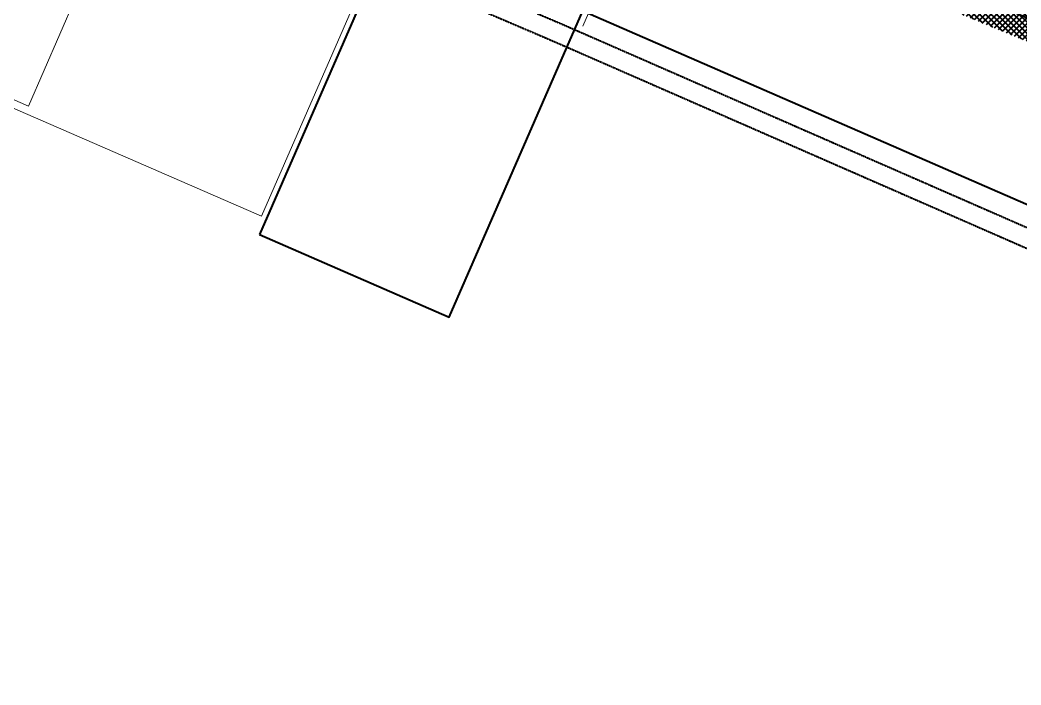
# Model space of a CAD drawing. Header units: millimetres. Extents: x -99530 to 1067232, y -97212 to 137997.
# Drawn here: x 1012410 to 1024972, y -32748 to -24396 of the extents above; entities that cross this region are included whole.
import ezdxf
from ezdxf.enums import TextEntityAlignment as Align

# ---------------------------------------------------------------- set-up
doc = ezdxf.new("R2010")
doc.units = ezdxf.units.MM
doc.header["$MEASUREMENT"] = 0
doc.linetypes.add('2-0_5', pattern=[500, 250, -250])
doc.linetypes.add('HIDDEN2', pattern=[0.375, 0.25, -0.125])
for name, color, linetype in [('A-20-M_Floor_Slab', 7, 'Continuous'), ('New_A-05-M_Gross_Int_Engineering', 7, 'Continuous'), ('New_A-20-M_Hard_Landscape', 7, 'Continuous')]:
    doc.layers.add(name, color=color, linetype=linetype)
for name, color, linetype, lineweight in [('A-20-M_Floor_Slab_Pen_No__89', 8, 'Continuous', 20), ('A-20-M_Hard_Landscape-Phase 1_Pen_No__7', 7, 'Continuous', 35), ('New_A-20-M_Hard_Landscape-Phase 1_Pen_No__155', 5, 'Continuous', 35), ('New_ArchiCAD Zone Stamps_Pen_No__6', 7, 'Continuous', 35)]:
    doc.layers.add(name, color=color, linetype=linetype, lineweight=lineweight)
for name, color, linetype, lineweight, true_color in [('A-20-M_Hard_Landscape-Phase 2_Pen_No__148', 7, 'Continuous', 0, 0x444444), ('New_A-05-M_Gross_Int_Engineering_Pen_No__74', 7, 'Continuous', 20, 0x606060), ('New_A-20-M_Hard_Landscape_Pen_No__53', 7, 'Continuous', 35, 0x444444)]:
    doc.layers.add(name, color=color, linetype=linetype, lineweight=lineweight, true_color=true_color)
doc.styles.add('GENERATED_STYLE_1', font='')
doc.styles.add('GENERATED_STYLE_3', font='')
doc.styles.get('GENERATED_STYLE_1').set_extended_font_data('Arial', bold=True)
doc.styles.get('GENERATED_STYLE_3').set_extended_font_data('Arial')

# ---------------------------------------------------------------- blocks, each defined once
blk = doc.blocks.new('Fuel Store_294_31_3', base_point=(1012387, -22140))
at = {"layer": 'New_A-05-M_Gross_Int_Engineering_Pen_No__74', "linetype": 'Continuous'}
for p, q in [((1012275, -18773), (1009857, -24319)), ((1014934, -19932), (1012275, -18773)), ((1012516, -25478), (1014934, -19932)), ((1009857, -24319), (1012516, -25478))]:
    blk.add_line(p, q, dxfattribs=at)
at = {"layer": 'New_ArchiCAD Zone Stamps_Pen_No__6'}
for tag, height, style, p in [('ROOM_NAME', 200, 'GENERATED_STYLE_1', (1011929, -21559)), ('ROOM_NUMBER', 175, 'GENERATED_STYLE_3', (1011776, -21904)), ('measuredAreaCode', 175, 'GENERATED_STYLE_3', (1011638, -22219)), ('DUMMY_649', 175, 'GENERATED_STYLE_3', (1011907, -22336)), ('DUMMY_650', 175, 'GENERATED_STYLE_3', (1012335, -22523)), ('DUMMY_651', 117, 'GENERATED_STYLE_3', (1012580, -22616))]:
    blk.add_attdef(tag, text='', height=height, rotation=336.4404, dxfattribs=dict(at, style=style)).set_placement(p, align=Align.TOP_LEFT)
blk = doc.blocks.new('Mesh_17_3', base_point=(1015414, -27090))
at = {"layer": 'New_A-20-M_Hard_Landscape_Pen_No__53', "linetype": 'Continuous', "flags": 128}
blk.add_lwpolyline([(1015414, -27090), (1017794, -28128), (1019471, -24280), (1030853, -29243), (1028056, -35657), (1030347, -36657), (1033144, -30243), (1040019, -33240), (1036874, -40452, 0.120293), (1039707, -40738, 0.15737), (1043025, -39130, 0.078126), (1044155, -37647), (1046248, -32902), (1038026, -29317), (1037766, -29915), (1019544, -21970), (1019823, -21328), (1025138, -23645), (1026021, -21621), (1018925, -18527), (1018126, -20361), (1017914, -20847), (1018101, -20929)], format="xyb", close=True, dxfattribs=at)
blk = doc.blocks.new('Slab_34_3', base_point=(1005984, -15921))
at = {"layer": 'A-20-M_Floor_Slab_Pen_No__89', "linetype": 'Continuous', "flags": 128}
blk.add_lwpolyline([(1005984, -15921), (1017937, -21133), (1015439, -26862), (1003486, -21650)], close=True, dxfattribs=at)

msp = doc.modelspace()

# ---------------------------------------------------------------- hatches: boundary and pattern name
at = {"layer": 'New_A-20-M_Hard_Landscape-Phase 1_Pen_No__155', "linetype": 'Continuous'}
h = msp.add_hatch(dxfattribs=at)
h.set_pattern_fill('Grid_5x5_Diagonal_0003', color=256, style=0, pattern_type=2)
h.set_pattern_definition([(45, (976938, 0), (-35.35534, 35.35534), []), (135, (976938, 0), (35.35534, 35.35534), [])])
h.paths.add_polyline_path([(1021601.4, -19597.1), (1020261.4, -22670.1), (1020552, -22804.7), (1028343.8, -26025.1), (1040438, -31484.1), (1040749.4, -31619.9), (1042067.3, -28597.6), (1022123.4, -19901), (1022151.4, -19836.9)])

# ---------------------------------------------------------------- linework, layer by layer
at = {"layer": 'A-20-M_Hard_Landscape-Phase 1_Pen_No__7', "linetype": 'HIDDEN2', "flags": 128}
for points in [[(1003907.7, -17782), (1012347, -21505.7), (1019243.8, -24461.1), (1027430.3, -28046.2), (1039552.4, -33363.2)], [(1003810.8, -18001.6), (1012251.3, -21725.8), (1019148.4, -24681.3), (1027333.9, -28266), (1039456, -33583)]]:
    msp.add_lwpolyline(points, dxfattribs=at)
at = {"layer": 'A-20-M_Hard_Landscape-Phase 2_Pen_No__148', "linetype": '2-0_5'}
msp.add_line((1021573.4, -19661.2), (1019392.7, -24662.2), dxfattribs=at)

# ---------------------------------------------------------------- block references
at = {"layer": 'A-20-M_Floor_Slab', "color": 8, "linetype": 'Continuous', "lineweight": 20}
msp.add_blockref('Slab_34_3', (1005983.7, -15920.6), dxfattribs=at)
at = {"layer": 'New_A-05-M_Gross_Int_Engineering', "linetype": 'Continuous'}
ref = msp.add_blockref('Fuel Store_294_31_3', (1012386.9, -22139.9), dxfattribs=at)
ref.add_attrib('ROOM_NAME', 'Fuel Store', dxfattribs={"layer": 'New_ArchiCAD Zone Stamps_Pen_No__6', "color": 7, "height": 200, "rotation": 336.44041, "style": 'GENERATED_STYLE_1'}).set_placement((1011928.8, -21558.6), align=Align.TOP_LEFT)
ref.add_attrib('ROOM_NUMBER', '294', dxfattribs={"layer": 'New_ArchiCAD Zone Stamps_Pen_No__6', "color": 7, "height": 175, "rotation": 336.44041, "style": 'GENERATED_STYLE_3'}).set_placement((1011775.7, -21904), align=Align.TOP_LEFT)
ref.add_attrib('measuredAreaCode', 'A: ', dxfattribs={"layer": 'New_ArchiCAD Zone Stamps_Pen_No__6', "color": 7, "height": 175, "rotation": 336.44041, "style": 'GENERATED_STYLE_3'}).set_placement((1011638.3, -22219.1), align=Align.TOP_LEFT)
ref.add_attrib('DUMMY_649', '17.5', dxfattribs={"layer": 'New_ArchiCAD Zone Stamps_Pen_No__6', "color": 7, "height": 175, "rotation": 336.44041, "style": 'GENERATED_STYLE_3'}).set_placement((1011907.2, -22336.4), align=Align.TOP_LEFT)
ref.add_attrib('DUMMY_650', ' m', dxfattribs={"layer": 'New_ArchiCAD Zone Stamps_Pen_No__6', "color": 7, "height": 175, "rotation": 336.44041, "style": 'GENERATED_STYLE_3'}).set_placement((1012335.4, -22523.1), align=Align.TOP_LEFT)
ref.add_attrib('DUMMY_651', '2', dxfattribs={"layer": 'New_ArchiCAD Zone Stamps_Pen_No__6', "color": 7, "height": 116.7, "rotation": 336.44041, "style": 'GENERATED_STYLE_3'}).set_placement((1012579.8, -22616.3), align=Align.TOP_LEFT)
at = {"layer": 'New_A-20-M_Hard_Landscape', "color": 49, "lineweight": 35, "true_color": 0x444444}
msp.add_blockref('Mesh_17_3', (1015414.3, -27090.5), dxfattribs=at)

doc.saveas('drawing.dxf')
